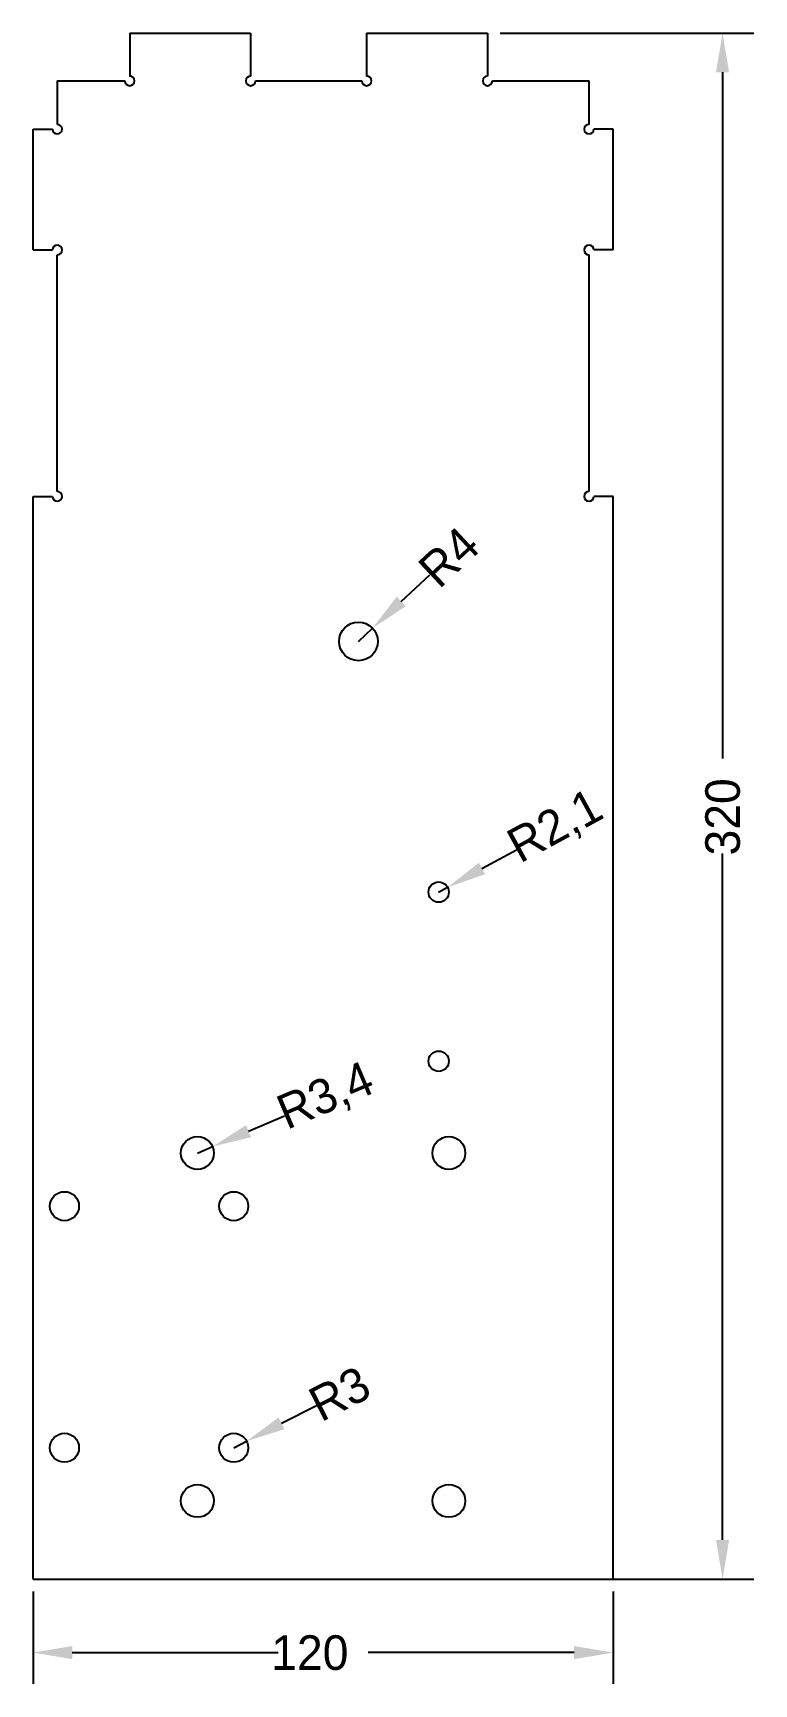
# Model space of a CAD drawing. Extents: x 0 to 149, y -22 to 320.
import ezdxf

# ---------------------------------------------------------------- set-up
doc = ezdxf.new("R2010")
doc.units = 0
doc.layers.get('DEFPOINTS').update_dxf_attribs({"linetype": 'CONTINUOUS'})
doc.layers.add('DIMENSION', color=7, linetype='CONTINUOUS')
doc.layers.add('ZX', color=18, linetype='CONTINUOUS')
doc.dimstyles.new('RADIALDIM90', dxfattribs={"dimtxt": 7.16, "dimasz": 8.105938, "dimexe": 6.495143, "dimexo": 2.598057, "dimtad": 0, "dimcen": 2.5, "dimazin": 3, "dimtfac": 1, "dimtmove": 0, "dimatfit": 3})
doc.dimstyles.new('RADIALDIM91', dxfattribs={"dimtxt": 7.16, "dimasz": 8.105938, "dimexe": 6.495143, "dimexo": 2.598057, "dimtad": 0, "dimcen": 2.5, "dimazin": 3, "dimtfac": 1, "dimtmove": 0, "dimatfit": 3})
doc.dimstyles.new('RADIALDIM92', dxfattribs={"dimtxt": 7.16, "dimasz": 8.105938, "dimexe": 6.495143, "dimexo": 2.598057, "dimtad": 0, "dimcen": 2.5, "dimazin": 3, "dimtfac": 1, "dimtmove": 0, "dimatfit": 3})
doc.dimstyles.new('RADIALDIM93', dxfattribs={"dimtxt": 7.16, "dimasz": 8.105938, "dimexe": 6.495143, "dimexo": 2.598057, "dimtad": 0, "dimcen": 2.5, "dimazin": 3, "dimtfac": 1, "dimtmove": 0, "dimatfit": 3})
doc.dimstyles.new('ROTATEDDIM88', dxfattribs={"dimtxt": 7.16, "dimasz": 8.105938, "dimexe": 6.495143, "dimexo": 2.598057, "dimtad": 0, "dimcen": 2.5, "dimazin": 3, "dimtfac": 1, "dimtmove": 0, "dimatfit": 3})
doc.dimstyles.new('ROTATEDDIM89', dxfattribs={"dimtxt": 7.16, "dimasz": 8.105938, "dimexe": 6.495143, "dimexo": 2.598057, "dimtad": 0, "dimcen": 2.5, "dimazin": 3, "dimtfac": 1, "dimtmove": 0, "dimatfit": 3})

# ---------------------------------------------------------------- blocks, each defined once
blk = doc.blocks.new('*D1')
at = {"layer": 'DEFPOINTS', "color": 0}
for p in [(94, 320), (94, 0), (142.61, 0)]:
    blk.add_point(p, dxfattribs=at)
at = {"layer": 'DIMENSION', "color": 0}
for p, q in [((96.6, 320), (149.1, 320)), ((142.61, 311.89), (142.61, 169.83)), ((142.61, 8.11), (142.61, 150.17)), ((96.6, 0), (149.1, 0))]:
    blk.add_line(p, q, dxfattribs=at)
for points in [[(143.96, 311.89), (141.25, 311.89), (142.61, 320)], [(141.25, 8.11), (143.96, 8.11), (142.61, 0)]]:
    blk.add_solid(points, dxfattribs=at)
at = {"layer": 'DIMENSION', "color": 0, "linetype": 'CONTINUOUS'}
blk.add_text('320', height=7.16, rotation=90, dxfattribs=at).set_placement((146.19, 149.77))
blk = doc.blocks.new('*D2')
at = {"layer": 'DEFPOINTS', "color": 0}
for p in [(0, 0), (120, 0), (120, -15.22)]:
    blk.add_point(p, dxfattribs=at)
at = {"layer": 'DIMENSION', "color": 0}
for p, q in [((0, -2.6), (0, -21.71)), ((120, -2.6), (120, -21.71)), ((8.11, -15.22), (50.68, -15.22)), ((111.89, -15.22), (69.32, -15.22))]:
    blk.add_line(p, q, dxfattribs=at)
for points in [[(8.11, -13.87), (8.11, -16.57), (0, -15.22)], [(111.89, -16.57), (111.89, -13.87), (120, -15.22)]]:
    blk.add_solid(points, dxfattribs=at)
at = {"layer": 'DIMENSION', "color": 0, "linetype": 'CONTINUOUS'}
blk.add_text('120', height=7.16, dxfattribs=at).set_placement((49.26, -18.8))
blk = doc.blocks.new('*D3')
at = {"layer": 'DEFPOINTS', "color": 0}
for p in [(70.22, 196.81), (67.3, 194.08)]:
    blk.add_point(p, dxfattribs=at)
at = {"layer": 'DIMENSION', "color": 0}
for p, q in [((76.14, 202.35), (82.07, 207.88)), ((67.3, 194.08), (70.22, 196.81))]:
    blk.add_line(p, q, dxfattribs=at)
blk.add_solid([(75.22, 203.34), (77.07, 201.36), (70.22, 196.81)], dxfattribs=at)
at = {"layer": 'DIMENSION', "color": 0, "linetype": 'CONTINUOUS'}
blk.add_text('R4', height=7.16, rotation=43.0666, dxfattribs=at).set_placement((83.97, 204.76))
blk = doc.blocks.new('*D4')
at = {"layer": 'DEFPOINTS', "color": 0}
for p in [(83.89, 142.19), (85.74, 143.19)]:
    blk.add_point(p, dxfattribs=at)
at = {"layer": 'DIMENSION', "color": 0}
for p, q in [((92.85, 147.07), (99.97, 150.95)), ((83.89, 142.19), (85.74, 143.19))]:
    blk.add_line(p, q, dxfattribs=at)
blk.add_solid([(92.21, 148.26), (93.5, 145.88), (85.74, 143.19)], dxfattribs=at)
at = {"layer": 'DIMENSION', "color": 0, "linetype": 'CONTINUOUS'}
blk.add_text('R2,1', height=7.16, rotation=28.5857, dxfattribs=at).set_placement((100.71, 148.05))
blk = doc.blocks.new('*D5')
at = {"layer": 'DEFPOINTS', "color": 0}
for p in [(37.13, 89.52), (34, 88.18)]:
    blk.add_point(p, dxfattribs=at)
at = {"layer": 'DIMENSION', "color": 0}
for p, q in [((44.58, 92.7), (52.03, 95.89)), ((34, 88.18), (37.13, 89.52))]:
    blk.add_line(p, q, dxfattribs=at)
blk.add_solid([(44.05, 93.95), (45.11, 91.46), (37.13, 89.52)], dxfattribs=at)
at = {"layer": 'DIMENSION', "color": 0, "linetype": 'CONTINUOUS'}
blk.add_text('R3,4', height=7.16, rotation=23.14, dxfattribs=at).set_placement((52.49, 92.93))
blk = doc.blocks.new('*D6')
at = {"layer": 'DEFPOINTS', "color": 0}
for p in [(44.17, 28.55), (41.5, 27.18)]:
    blk.add_point(p, dxfattribs=at)
at = {"layer": 'DIMENSION', "color": 0}
for p, q in [((51.39, 32.24), (58.6, 35.94)), ((41.5, 27.18), (44.17, 28.55))]:
    blk.add_line(p, q, dxfattribs=at)
blk.add_solid([(50.77, 33.44), (52, 31.04), (44.17, 28.55)], dxfattribs=at)
at = {"layer": 'DIMENSION', "color": 0, "linetype": 'CONTINUOUS'}
blk.add_text('R3', height=7.16, rotation=27.1171, dxfattribs=at).set_placement((59.57, 32.41))

msp = doc.modelspace()

# ---------------------------------------------------------------- linework, layer by layer
at = {"layer": 'ZX', "color": 18}
for p, q in [((20, 320), (20, 311.1)), ((20, 320), (45, 320)), ((45, 320), (45, 311.1)), ((68.999, 320), (68.999, 311.1)), ((68.999, 320), (93.999, 320)), ((93.999, 320), (93.999, 311.1)), ((5, 310.1), (19, 310.1)), ((5, 310.1), (5, 301.1)), ((46, 310.1), (67.999, 310.1)), ((94.999, 310.1), (115, 310.1)), ((115, 301.1), (115, 310.1)), ((0, 275.1), (0, 300.1)), ((0, 300.1), (4, 300.1)), ((120, 300.1), (116, 300.1)), ((120, 275.1), (120, 300.1)), ((0, 275.1), (4, 275.1)), ((5, 225.1), (5, 274.1)), ((115, 225.1), (115, 274.1)), ((120, 275.1), (116, 275.1)), ((0, 224.1), (4, 224.1)), ((0, 0), (0, 224.1)), ((120, 224.1), (116, 224.1)), ((120, 0), (120, 224.1)), ((0, 0), (120, 0)), ((0, -3.418), (0, -3.418))]:
    msp.add_line(p, q, dxfattribs=at)
for centre, radius in [((67.3, 194.082), 4), ((83.893, 142.187), 2.1), ((83.893, 107.187), 2.1), ((34, 88.182), 3.4), ((86, 88.182), 3.4), ((6.5, 77.18), 3), ((41.5, 77.18), 3), ((6.5, 27.18), 3), ((41.5, 27.18), 3), ((34, 16.182), 3.4), ((86, 16.182), 3.4)]:
    msp.add_circle(centre, radius, dxfattribs=at)
for centre, start, end in [((20, 310.1), 180, 90), ((45, 310.1), 90, 359.99955), ((68.999, 310.1), 180, 90), ((93.999, 310.1), 90, 359.99955), ((5, 300.1), 180, 90), ((115, 300.1), 90, 360), ((5, 275.1), 270, 180), ((115, 275.1), 0, 270), ((5, 224.1), 180, 90), ((115, 224.1), 90, 360)]:
    msp.add_arc(centre, 1, start, end, dxfattribs=at)

# ---------------------------------------------------------------- dimensions: what is measured, and where the dimension line sits
at = {"layer": 'DIMENSION', "color": 150}
dim = msp.add_linear_dim(base=(142.605, 0), p1=(93.999, 320), p2=(93.999, 0), angle=90, dimstyle='ROTATEDDIM88', dxfattribs=at)
dim.commit()
dim.dimension.update_dxf_attribs({"geometry": '*D1', "text_midpoint": (142.605, 160)})
for center, mpoint, dimstyle, picture, middle in [((67.3, 194.082), (70.222, 196.813), 'RADIALDIM90', '*D3', (86.881, 212.385)), ((83.893, 142.187), (85.737, 143.192), 'RADIALDIM91', '*D4', (109.204, 155.979)), ((34, 88.182), (37.126, 89.518), 'RADIALDIM92', '*D5', (62.798, 100.489)), ((41.5, 27.18), (44.17, 28.547), 'RADIALDIM93', '*D6', (64.315, 38.864))]:
    dim = msp.add_radius_dim(center=center, mpoint=mpoint, dimstyle=dimstyle, dxfattribs=at)
    dim.commit()
    dim.dimension.update_dxf_attribs({"geometry": picture, "text_midpoint": middle})
dim = msp.add_linear_dim(base=(120, -15.218), p1=(0, 0), p2=(120, 0), dimstyle='ROTATEDDIM89', dxfattribs=at)
dim.commit()
dim.dimension.update_dxf_attribs({"geometry": '*D2', "text_midpoint": (60, -15.218)})

doc.saveas('drawing.dxf')
